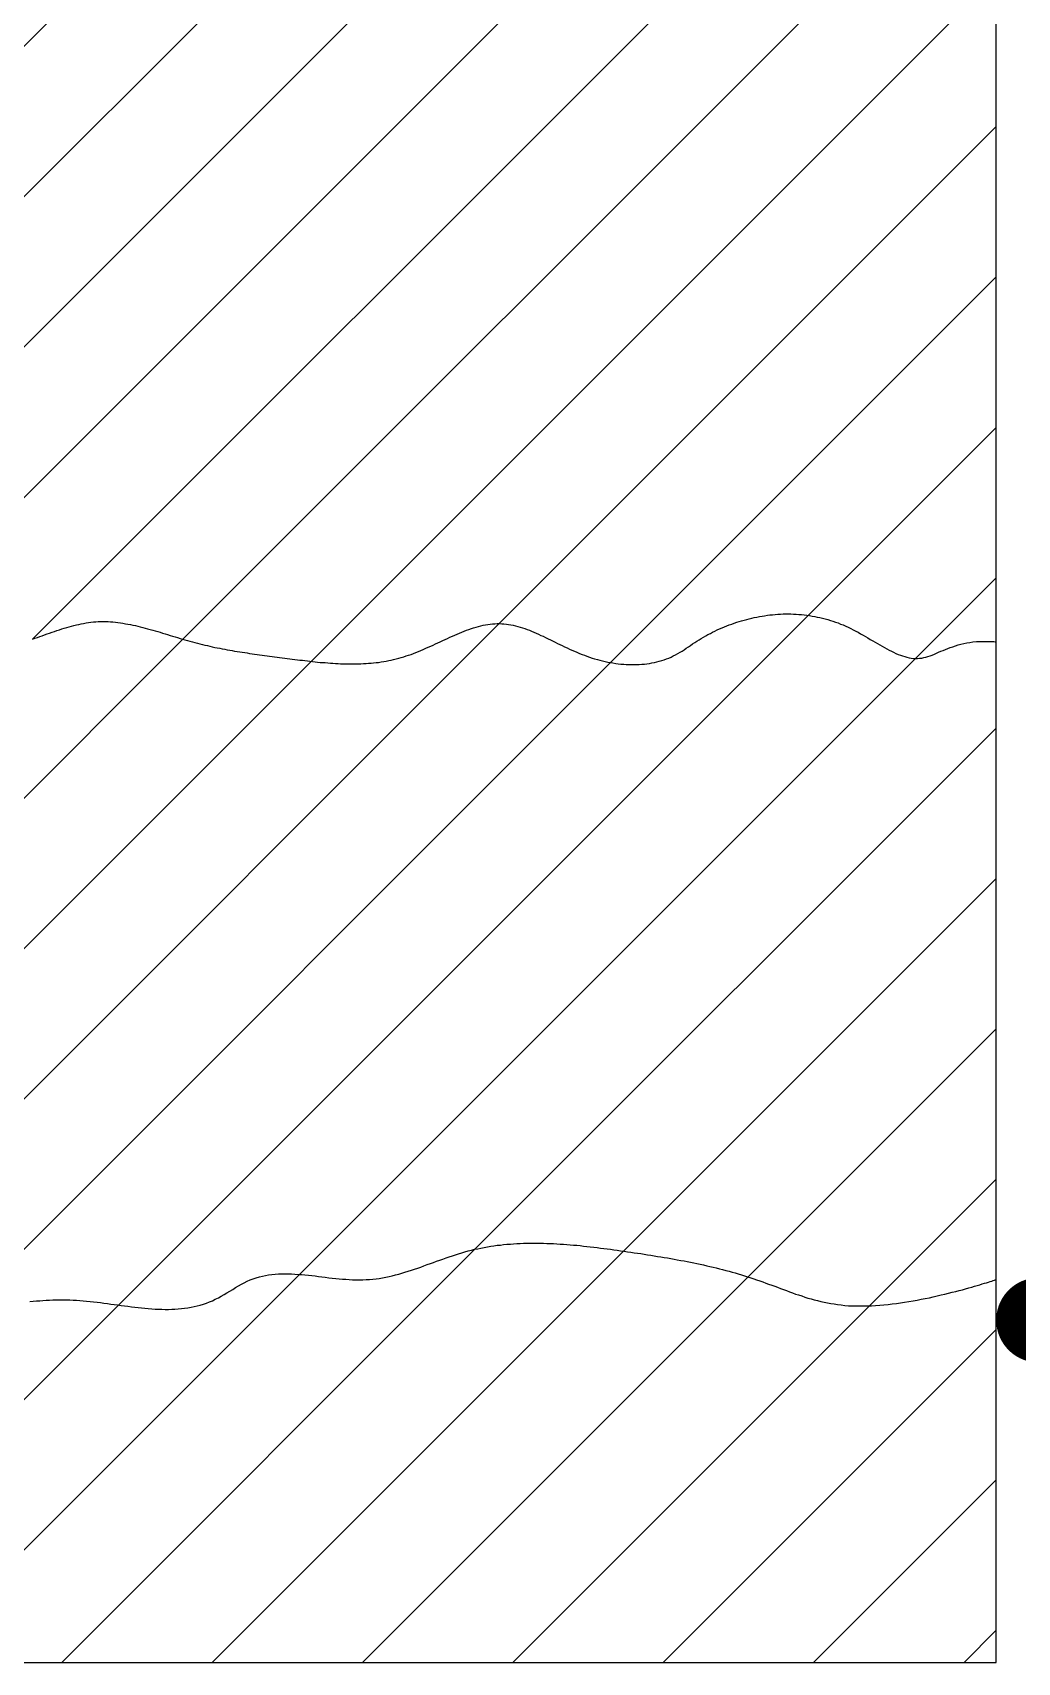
# Model space of a CAD drawing. Extents: x 443 to 1217, y -1921 to -677.
# Drawn here: x 1110.24 to 1116.4, y -1449.49 to -1439.28 of the extents above; entities that cross this region are included whole.
import ezdxf

# ---------------------------------------------------------------- set-up
doc = ezdxf.new("R2010")
doc.units = 0
doc.header["$MEASUREMENT"] = 0
doc.layers.get('0').update_dxf_attribs({"linetype": 'CONTINUOUS'})
doc.layers.add('2', color=2, linetype='CONTINUOUS')
doc.layers.add('3', color=8, linetype='CONTINUOUS')

msp = doc.modelspace()

# ---------------------------------------------------------------- linework, layer by layer
at = {"color": 0, "const_width": 0.266}
msp.add_lwpolyline([(1116.572, -1447.219, 1), (1116.503, -1447.476, 1), (1116.572, -1447.219)], format="xyb", dxfattribs=at)
at = {"layer": '2', "color": 8, "linetype": 'Continuous'}
for p, q in [((1106.57, -1442.979), (1114.522, -1435.028)), ((1108.182, -1443.251), (1116.271, -1435.162)), ((1107.468, -1443.023), (1115.269, -1435.222)), ((1109.169, -1443.206), (1116.271, -1436.104)), ((1110.235, -1443.081), (1116.271, -1437.046)), ((1111.177, -1443.082), (1116.271, -1437.988)), ((1111.98, -1443.221), (1116.271, -1438.93)), ((1113.159, -1442.984), (1116.271, -1439.871)), ((1113.856, -1443.229), (1116.271, -1440.813)), ((1115.094, -1442.933), (1116.271, -1441.755)), ((1115.766, -1443.202), (1116.271, -1442.697)), ((1108.866, -1447.276), (1113.159, -1442.984)), ((1110.773, -1447.253), (1115.094, -1442.933)), ((1107.32, -1446.939), (1111.177, -1443.082)), ((1108.095, -1447.105), (1111.98, -1443.221)), ((1109.796, -1447.289), (1113.856, -1443.229)), ((1111.907, -1447.061), (1115.766, -1443.202)), ((1113.006, -1446.904), (1116.271, -1443.639)), ((1113.936, -1446.915), (1116.271, -1444.581)), ((1114.716, -1447.078), (1116.271, -1445.523)), ((1115.473, -1447.263), (1116.271, -1446.465)), ((1110.418, -1449.492), (1113.006, -1446.904)), ((1111.36, -1449.492), (1113.936, -1446.915)), ((1109.476, -1449.492), (1111.907, -1447.061)), ((1112.302, -1449.492), (1114.716, -1447.078)), ((1108.535, -1449.492), (1110.773, -1447.253)), ((1113.244, -1449.492), (1115.473, -1447.263)), ((1114.186, -1449.492), (1116.271, -1447.406)), ((1115.128, -1449.492), (1116.271, -1448.348)), ((1116.07, -1449.492), (1116.271, -1449.29))]:
    msp.add_line(p, q, dxfattribs=at)
at = {"layer": '3', "color": 3, "linetype": 'Continuous'}
for p, q in [((1116.271, -1449.492), (1116.271, -1428.712)), ((1102.951, -1449.492), (1116.271, -1449.492))]:
    msp.add_line(p, q, dxfattribs=at)
at = {"layer": '3', "color": 3}
for p, q in [((1114.92, -1442.925), (1114.936, -1442.924)), ((1114.936, -1442.924), (1114.953, -1442.924)), ((1114.953, -1442.924), (1114.969, -1442.924)), ((1114.969, -1442.924), (1114.986, -1442.924)), ((1114.986, -1442.924), (1115.002, -1442.925)), ((1110.388, -1443.028), (1110.403, -1443.023)), ((1110.403, -1443.023), (1110.418, -1443.018)), ((1110.418, -1443.018), (1110.433, -1443.013)), ((1110.433, -1443.013), (1110.449, -1443.009)), ((1110.449, -1443.009), (1110.464, -1443.004)), ((1110.464, -1443.004), (1110.479, -1443)), ((1110.479, -1443), (1110.494, -1442.996)), ((1110.494, -1442.996), (1110.51, -1442.992)), ((1110.51, -1442.992), (1110.525, -1442.989)), ((1110.525, -1442.989), (1110.54, -1442.986)), ((1110.54, -1442.986), (1110.555, -1442.983)), ((1110.555, -1442.983), (1110.57, -1442.98)), ((1110.57, -1442.98), (1110.586, -1442.978)), ((1110.586, -1442.978), (1110.601, -1442.976)), ((1110.601, -1442.976), (1110.616, -1442.974)), ((1110.616, -1442.974), (1110.632, -1442.973)), ((1110.632, -1442.973), (1110.647, -1442.972)), ((1110.647, -1442.972), (1110.662, -1442.971)), ((1110.662, -1442.971), (1110.678, -1442.971)), ((1110.678, -1442.971), (1110.693, -1442.972)), ((1110.693, -1442.972), (1110.709, -1442.972)), ((1110.709, -1442.972), (1110.724, -1442.973)), ((1110.724, -1442.973), (1110.739, -1442.974)), ((1110.739, -1442.974), (1110.755, -1442.976)), ((1110.755, -1442.976), (1110.77, -1442.978)), ((1110.77, -1442.978), (1110.786, -1442.98)), ((1110.786, -1442.98), (1110.801, -1442.982)), ((1110.801, -1442.982), (1110.817, -1442.985)), ((1110.817, -1442.985), (1110.832, -1442.987)), ((1110.832, -1442.987), (1110.848, -1442.99)), ((1110.848, -1442.99), (1110.863, -1442.994)), ((1110.863, -1442.994), (1110.879, -1442.997)), ((1110.879, -1442.997), (1110.894, -1443.001)), ((1110.894, -1443.001), (1110.91, -1443.004)), ((1110.91, -1443.004), (1110.926, -1443.008)), ((1110.926, -1443.008), (1110.941, -1443.013)), ((1110.941, -1443.013), (1110.956, -1443.017)), ((1110.956, -1443.017), (1110.972, -1443.021)), ((1110.972, -1443.021), (1110.988, -1443.025)), ((1110.988, -1443.025), (1111.003, -1443.03)), ((1112.939, -1443.032), (1112.954, -1443.026)), ((1112.954, -1443.026), (1112.969, -1443.021)), ((1112.969, -1443.021), (1112.984, -1443.016)), ((1112.984, -1443.016), (1112.998, -1443.011)), ((1112.998, -1443.011), (1113.013, -1443.006)), ((1113.013, -1443.006), (1113.028, -1443.002)), ((1113.028, -1443.002), (1113.043, -1442.999)), ((1113.043, -1442.999), (1113.057, -1442.995)), ((1113.057, -1442.995), (1113.072, -1442.992)), ((1113.072, -1442.992), (1113.087, -1442.99)), ((1113.087, -1442.99), (1113.101, -1442.988)), ((1113.101, -1442.988), (1113.116, -1442.986)), ((1113.116, -1442.986), (1113.13, -1442.985)), ((1113.13, -1442.985), (1113.145, -1442.984)), ((1113.145, -1442.984), (1113.159, -1442.984)), ((1113.159, -1442.984), (1113.174, -1442.985)), ((1113.174, -1442.985), (1113.188, -1442.986)), ((1113.188, -1442.986), (1113.203, -1442.987)), ((1113.203, -1442.987), (1113.217, -1442.989)), ((1113.217, -1442.989), (1113.232, -1442.992)), ((1113.232, -1442.992), (1113.246, -1442.995)), ((1113.246, -1442.995), (1113.26, -1442.998)), ((1113.26, -1442.998), (1113.275, -1443.002)), ((1113.275, -1443.002), (1113.289, -1443.006)), ((1113.289, -1443.006), (1113.304, -1443.011)), ((1113.304, -1443.011), (1113.318, -1443.016)), ((1113.318, -1443.016), (1113.333, -1443.021)), ((1113.333, -1443.021), (1113.347, -1443.026)), ((1113.347, -1443.026), (1113.361, -1443.032)), ((1114.51, -1443.031), (1114.524, -1443.024)), ((1114.524, -1443.024), (1114.539, -1443.018)), ((1114.539, -1443.018), (1114.554, -1443.011)), ((1114.554, -1443.011), (1114.569, -1443.005)), ((1114.569, -1443.005), (1114.584, -1442.998)), ((1114.584, -1442.998), (1114.599, -1442.993)), ((1114.599, -1442.993), (1114.615, -1442.987)), ((1114.615, -1442.987), (1114.63, -1442.981)), ((1114.63, -1442.981), (1114.646, -1442.976)), ((1114.646, -1442.976), (1114.661, -1442.971)), ((1114.661, -1442.971), (1114.677, -1442.966)), ((1114.677, -1442.966), (1114.693, -1442.962)), ((1114.693, -1442.962), (1114.709, -1442.958)), ((1114.709, -1442.958), (1114.725, -1442.954)), ((1114.725, -1442.954), (1114.741, -1442.95)), ((1114.741, -1442.95), (1114.756, -1442.946)), ((1114.756, -1442.946), (1114.773, -1442.943)), ((1114.773, -1442.943), (1114.789, -1442.94)), ((1114.789, -1442.94), (1114.805, -1442.937)), ((1114.805, -1442.937), (1114.821, -1442.935)), ((1114.821, -1442.935), (1114.838, -1442.932)), ((1114.838, -1442.932), (1114.854, -1442.93)), ((1114.854, -1442.93), (1114.87, -1442.929)), ((1114.87, -1442.929), (1114.887, -1442.927)), ((1114.887, -1442.927), (1114.903, -1442.926)), ((1114.903, -1442.926), (1114.92, -1442.925)), ((1115.002, -1442.925), (1115.019, -1442.926)), ((1115.019, -1442.926), (1115.036, -1442.927)), ((1115.036, -1442.927), (1115.052, -1442.928)), ((1115.052, -1442.928), (1115.069, -1442.93)), ((1115.069, -1442.93), (1115.085, -1442.932)), ((1115.085, -1442.932), (1115.102, -1442.934)), ((1115.102, -1442.934), (1115.118, -1442.937)), ((1115.118, -1442.937), (1115.135, -1442.94)), ((1115.135, -1442.94), (1115.151, -1442.943)), ((1115.151, -1442.943), (1115.167, -1442.946)), ((1115.167, -1442.946), (1115.184, -1442.95)), ((1115.184, -1442.95), (1115.2, -1442.955)), ((1115.2, -1442.955), (1115.216, -1442.959)), ((1115.216, -1442.959), (1115.233, -1442.964)), ((1115.233, -1442.964), (1115.249, -1442.969)), ((1115.249, -1442.969), (1115.265, -1442.975)), ((1115.265, -1442.975), (1115.281, -1442.98)), ((1115.281, -1442.98), (1115.297, -1442.987)), ((1115.297, -1442.987), (1115.313, -1442.993)), ((1115.313, -1442.993), (1115.329, -1443)), ((1115.329, -1443), (1115.345, -1443.007)), ((1115.345, -1443.007), (1115.36, -1443.015)), ((1115.36, -1443.015), (1115.376, -1443.023)), ((1115.376, -1443.023), (1115.392, -1443.031)), ((1110.235, -1443.082), (1110.25, -1443.076)), ((1110.25, -1443.076), (1110.266, -1443.071)), ((1110.266, -1443.071), (1110.281, -1443.065)), ((1110.281, -1443.065), (1110.296, -1443.06)), ((1110.296, -1443.06), (1110.311, -1443.054)), ((1110.311, -1443.054), (1110.327, -1443.049)), ((1110.327, -1443.049), (1110.342, -1443.044)), ((1110.342, -1443.044), (1110.357, -1443.038)), ((1110.357, -1443.038), (1110.372, -1443.033)), ((1110.372, -1443.033), (1110.388, -1443.028)), ((1111.003, -1443.03), (1111.019, -1443.034)), ((1111.019, -1443.034), (1111.034, -1443.039)), ((1111.034, -1443.039), (1111.05, -1443.044)), ((1111.05, -1443.044), (1111.066, -1443.049)), ((1111.066, -1443.049), (1111.081, -1443.053)), ((1111.081, -1443.053), (1111.097, -1443.058)), ((1111.097, -1443.058), (1111.112, -1443.063)), ((1111.112, -1443.063), (1111.128, -1443.068)), ((1111.128, -1443.068), (1111.143, -1443.072)), ((1111.143, -1443.072), (1111.159, -1443.077)), ((1111.159, -1443.077), (1111.175, -1443.082)), ((1111.175, -1443.082), (1111.19, -1443.086)), ((1111.19, -1443.086), (1111.206, -1443.091)), ((1111.206, -1443.091), (1111.221, -1443.095)), ((1111.221, -1443.095), (1111.237, -1443.099)), ((1111.237, -1443.099), (1111.252, -1443.103)), ((1111.252, -1443.103), (1111.268, -1443.107)), ((1111.268, -1443.107), (1111.284, -1443.111)), ((1111.284, -1443.111), (1111.299, -1443.115)), ((1111.299, -1443.115), (1111.315, -1443.119)), ((1111.315, -1443.119), (1111.33, -1443.122)), ((1111.33, -1443.122), (1111.346, -1443.126)), ((1111.346, -1443.126), (1111.361, -1443.129)), ((1112.714, -1443.132), (1112.729, -1443.125)), ((1112.729, -1443.125), (1112.744, -1443.119)), ((1112.744, -1443.119), (1112.759, -1443.112)), ((1112.759, -1443.112), (1112.774, -1443.105)), ((1112.774, -1443.105), (1112.789, -1443.098)), ((1112.789, -1443.098), (1112.805, -1443.091)), ((1112.805, -1443.091), (1112.82, -1443.084)), ((1112.82, -1443.084), (1112.835, -1443.077)), ((1112.835, -1443.077), (1112.85, -1443.07)), ((1112.85, -1443.07), (1112.865, -1443.063)), ((1112.865, -1443.063), (1112.88, -1443.056)), ((1112.88, -1443.056), (1112.895, -1443.05)), ((1112.895, -1443.05), (1112.91, -1443.044)), ((1112.91, -1443.044), (1112.925, -1443.038)), ((1112.925, -1443.038), (1112.939, -1443.032)), ((1113.361, -1443.032), (1113.376, -1443.038)), ((1113.376, -1443.038), (1113.39, -1443.044)), ((1113.39, -1443.044), (1113.405, -1443.051)), ((1113.405, -1443.051), (1113.42, -1443.058)), ((1113.42, -1443.058), (1113.434, -1443.064)), ((1113.434, -1443.064), (1113.449, -1443.071)), ((1113.449, -1443.071), (1113.464, -1443.079)), ((1113.464, -1443.079), (1113.479, -1443.086)), ((1113.479, -1443.086), (1113.493, -1443.093)), ((1113.493, -1443.093), (1113.508, -1443.1)), ((1113.508, -1443.1), (1113.523, -1443.108)), ((1113.523, -1443.108), (1113.538, -1443.115)), ((1113.538, -1443.115), (1113.553, -1443.122)), ((1113.553, -1443.122), (1113.568, -1443.129)), ((1114.344, -1443.13), (1114.357, -1443.121)), ((1114.357, -1443.121), (1114.37, -1443.112)), ((1114.37, -1443.112), (1114.383, -1443.103)), ((1114.383, -1443.103), (1114.397, -1443.094)), ((1114.397, -1443.094), (1114.41, -1443.086)), ((1114.41, -1443.086), (1114.424, -1443.077)), ((1114.424, -1443.077), (1114.438, -1443.069)), ((1114.438, -1443.069), (1114.452, -1443.061)), ((1114.452, -1443.061), (1114.466, -1443.053)), ((1114.466, -1443.053), (1114.481, -1443.046)), ((1114.481, -1443.046), (1114.495, -1443.038)), ((1114.495, -1443.038), (1114.51, -1443.031)), ((1115.392, -1443.031), (1115.407, -1443.039)), ((1115.407, -1443.039), (1115.422, -1443.048)), ((1115.422, -1443.048), (1115.438, -1443.056)), ((1115.438, -1443.056), (1115.453, -1443.065)), ((1115.453, -1443.065), (1115.468, -1443.074)), ((1115.468, -1443.074), (1115.483, -1443.083)), ((1115.483, -1443.083), (1115.498, -1443.092)), ((1115.498, -1443.092), (1115.513, -1443.101)), ((1115.513, -1443.101), (1115.528, -1443.109)), ((1115.528, -1443.109), (1115.543, -1443.118)), ((1115.543, -1443.118), (1115.557, -1443.126)), ((1115.557, -1443.126), (1115.572, -1443.135)), ((1115.984, -1443.134), (1116, -1443.129)), ((1116, -1443.129), (1116.016, -1443.123)), ((1116.016, -1443.123), (1116.033, -1443.118)), ((1116.033, -1443.118), (1116.05, -1443.113)), ((1116.05, -1443.113), (1116.068, -1443.109)), ((1116.068, -1443.109), (1116.087, -1443.105)), ((1116.087, -1443.105), (1116.106, -1443.102)), ((1116.106, -1443.102), (1116.126, -1443.099)), ((1116.126, -1443.099), (1116.147, -1443.097)), ((1116.147, -1443.097), (1116.167, -1443.096)), ((1116.167, -1443.096), (1116.188, -1443.096)), ((1116.188, -1443.096), (1116.208, -1443.096)), ((1116.208, -1443.096), (1116.226, -1443.096)), ((1116.226, -1443.096), (1116.243, -1443.097)), ((1116.243, -1443.097), (1116.256, -1443.097)), ((1116.256, -1443.097), (1116.266, -1443.098)), ((1116.266, -1443.098), (1116.271, -1443.098)), ((1111.361, -1443.129), (1111.377, -1443.133)), ((1111.377, -1443.133), (1111.392, -1443.136)), ((1111.392, -1443.136), (1111.408, -1443.139)), ((1111.408, -1443.139), (1111.423, -1443.142)), ((1111.423, -1443.142), (1111.439, -1443.145)), ((1111.439, -1443.145), (1111.455, -1443.148)), ((1111.455, -1443.148), (1111.47, -1443.151)), ((1111.47, -1443.151), (1111.486, -1443.153)), ((1111.486, -1443.153), (1111.501, -1443.156)), ((1111.501, -1443.156), (1111.517, -1443.159)), ((1111.517, -1443.159), (1111.533, -1443.161)), ((1111.533, -1443.161), (1111.548, -1443.164)), ((1111.548, -1443.164), (1111.564, -1443.166)), ((1111.564, -1443.166), (1111.579, -1443.168)), ((1111.579, -1443.168), (1111.595, -1443.171)), ((1111.595, -1443.171), (1111.61, -1443.173)), ((1111.61, -1443.173), (1111.626, -1443.175)), ((1111.626, -1443.175), (1111.642, -1443.178)), ((1111.642, -1443.178), (1111.657, -1443.18)), ((1111.657, -1443.18), (1111.673, -1443.182)), ((1111.673, -1443.182), (1111.689, -1443.184)), ((1111.689, -1443.184), (1111.704, -1443.186)), ((1111.704, -1443.186), (1111.72, -1443.188)), ((1111.72, -1443.188), (1111.736, -1443.19)), ((1111.736, -1443.19), (1111.751, -1443.192)), ((1111.751, -1443.192), (1111.767, -1443.194)), ((1111.767, -1443.194), (1111.783, -1443.196)), ((1111.783, -1443.196), (1111.799, -1443.198)), ((1111.799, -1443.198), (1111.815, -1443.2)), ((1111.815, -1443.2), (1111.83, -1443.202)), ((1111.83, -1443.202), (1111.846, -1443.204)), ((1111.846, -1443.204), (1111.862, -1443.207)), ((1111.862, -1443.207), (1111.878, -1443.209)), ((1111.878, -1443.209), (1111.894, -1443.211)), ((1111.894, -1443.211), (1111.91, -1443.213)), ((1111.91, -1443.213), (1111.926, -1443.214)), ((1111.926, -1443.214), (1111.941, -1443.216)), ((1111.941, -1443.216), (1111.957, -1443.218)), ((1111.957, -1443.218), (1111.973, -1443.22)), ((1111.973, -1443.22), (1111.989, -1443.222)), ((1111.989, -1443.222), (1112.005, -1443.224)), ((1112.005, -1443.224), (1112.021, -1443.225)), ((1112.021, -1443.225), (1112.037, -1443.227)), ((1112.037, -1443.227), (1112.053, -1443.228)), ((1112.053, -1443.228), (1112.069, -1443.229)), ((1112.069, -1443.229), (1112.085, -1443.231)), ((1112.085, -1443.231), (1112.101, -1443.232)), ((1112.356, -1443.232), (1112.371, -1443.23)), ((1112.371, -1443.23), (1112.387, -1443.229)), ((1112.387, -1443.229), (1112.403, -1443.227)), ((1112.403, -1443.227), (1112.419, -1443.224)), ((1112.419, -1443.224), (1112.435, -1443.222)), ((1112.435, -1443.222), (1112.45, -1443.219)), ((1112.45, -1443.219), (1112.466, -1443.216)), ((1112.466, -1443.216), (1112.482, -1443.213)), ((1112.482, -1443.213), (1112.497, -1443.209)), ((1112.497, -1443.209), (1112.513, -1443.205)), ((1112.513, -1443.205), (1112.529, -1443.201)), ((1112.529, -1443.201), (1112.544, -1443.197)), ((1112.544, -1443.197), (1112.56, -1443.192)), ((1112.56, -1443.192), (1112.575, -1443.187)), ((1112.575, -1443.187), (1112.591, -1443.182)), ((1112.591, -1443.182), (1112.606, -1443.177)), ((1112.606, -1443.177), (1112.622, -1443.171)), ((1112.622, -1443.171), (1112.637, -1443.165)), ((1112.637, -1443.165), (1112.652, -1443.159)), ((1112.652, -1443.159), (1112.668, -1443.152)), ((1112.668, -1443.152), (1112.683, -1443.146)), ((1112.683, -1443.146), (1112.698, -1443.139)), ((1112.698, -1443.139), (1112.714, -1443.132)), ((1113.568, -1443.129), (1113.584, -1443.137)), ((1113.584, -1443.137), (1113.599, -1443.144)), ((1113.599, -1443.144), (1113.614, -1443.151)), ((1113.614, -1443.151), (1113.63, -1443.158)), ((1113.63, -1443.158), (1113.645, -1443.164)), ((1113.645, -1443.164), (1113.661, -1443.171)), ((1113.661, -1443.171), (1113.677, -1443.177)), ((1113.677, -1443.177), (1113.692, -1443.183)), ((1113.692, -1443.183), (1113.708, -1443.189)), ((1113.708, -1443.189), (1113.724, -1443.195)), ((1113.724, -1443.195), (1113.74, -1443.2)), ((1113.74, -1443.2), (1113.756, -1443.205)), ((1113.756, -1443.205), (1113.773, -1443.21)), ((1113.773, -1443.21), (1113.789, -1443.214)), ((1113.789, -1443.214), (1113.805, -1443.218)), ((1113.805, -1443.218), (1113.822, -1443.222)), ((1113.822, -1443.222), (1113.838, -1443.225)), ((1113.838, -1443.225), (1113.855, -1443.229)), ((1113.855, -1443.229), (1113.871, -1443.231)), ((1114.115, -1443.231), (1114.131, -1443.228)), ((1114.131, -1443.228), (1114.146, -1443.224)), ((1114.146, -1443.224), (1114.161, -1443.22)), ((1114.161, -1443.22), (1114.176, -1443.216)), ((1114.176, -1443.216), (1114.191, -1443.211)), ((1114.191, -1443.211), (1114.206, -1443.206)), ((1114.206, -1443.206), (1114.221, -1443.2)), ((1114.221, -1443.2), (1114.235, -1443.194)), ((1114.235, -1443.194), (1114.249, -1443.187)), ((1114.249, -1443.187), (1114.263, -1443.18)), ((1114.263, -1443.18), (1114.277, -1443.172)), ((1114.277, -1443.172), (1114.291, -1443.164)), ((1114.291, -1443.164), (1114.304, -1443.156)), ((1114.304, -1443.156), (1114.317, -1443.148)), ((1114.317, -1443.148), (1114.33, -1443.139)), ((1114.33, -1443.139), (1114.344, -1443.13)), ((1115.572, -1443.135), (1115.586, -1443.142)), ((1115.586, -1443.142), (1115.601, -1443.15)), ((1115.601, -1443.15), (1115.615, -1443.157)), ((1115.615, -1443.157), (1115.629, -1443.164)), ((1115.629, -1443.164), (1115.643, -1443.171)), ((1115.643, -1443.171), (1115.657, -1443.177)), ((1115.657, -1443.177), (1115.671, -1443.182)), ((1115.671, -1443.182), (1115.685, -1443.187)), ((1115.685, -1443.187), (1115.699, -1443.191)), ((1115.699, -1443.191), (1115.712, -1443.195)), ((1115.712, -1443.195), (1115.726, -1443.198)), ((1115.726, -1443.198), (1115.739, -1443.2)), ((1115.739, -1443.2), (1115.753, -1443.202)), ((1115.753, -1443.202), (1115.766, -1443.203)), ((1115.766, -1443.203), (1115.779, -1443.202)), ((1115.779, -1443.202), (1115.792, -1443.201)), ((1115.792, -1443.201), (1115.805, -1443.2)), ((1115.805, -1443.2), (1115.818, -1443.197)), ((1115.818, -1443.197), (1115.831, -1443.194)), ((1115.831, -1443.194), (1115.844, -1443.19)), ((1115.844, -1443.19), (1115.857, -1443.186)), ((1115.857, -1443.186), (1115.87, -1443.181)), ((1115.87, -1443.181), (1115.884, -1443.176)), ((1115.884, -1443.176), (1115.897, -1443.17)), ((1115.897, -1443.17), (1115.911, -1443.164)), ((1115.911, -1443.164), (1115.925, -1443.158)), ((1115.925, -1443.158), (1115.939, -1443.152)), ((1115.939, -1443.152), (1115.954, -1443.146)), ((1115.954, -1443.146), (1115.969, -1443.14)), ((1115.969, -1443.14), (1115.984, -1443.134)), ((1112.101, -1443.232), (1112.117, -1443.233)), ((1112.117, -1443.233), (1112.133, -1443.234)), ((1112.133, -1443.234), (1112.149, -1443.235)), ((1112.149, -1443.235), (1112.165, -1443.236)), ((1112.165, -1443.236), (1112.181, -1443.236)), ((1112.181, -1443.236), (1112.197, -1443.237)), ((1112.197, -1443.237), (1112.213, -1443.237)), ((1112.213, -1443.237), (1112.229, -1443.237)), ((1112.229, -1443.237), (1112.244, -1443.237)), ((1112.244, -1443.237), (1112.26, -1443.237)), ((1112.26, -1443.237), (1112.276, -1443.236)), ((1112.276, -1443.236), (1112.292, -1443.236)), ((1112.292, -1443.236), (1112.308, -1443.235)), ((1112.308, -1443.235), (1112.324, -1443.234)), ((1112.324, -1443.234), (1112.34, -1443.233)), ((1112.34, -1443.233), (1112.356, -1443.232)), ((1113.871, -1443.231), (1113.888, -1443.234)), ((1113.888, -1443.234), (1113.904, -1443.236)), ((1113.904, -1443.236), (1113.921, -1443.238)), ((1113.921, -1443.238), (1113.938, -1443.239)), ((1113.938, -1443.239), (1113.954, -1443.24)), ((1113.954, -1443.24), (1113.97, -1443.241)), ((1113.97, -1443.241), (1113.987, -1443.241)), ((1113.987, -1443.241), (1114.003, -1443.241)), ((1114.003, -1443.241), (1114.019, -1443.241)), ((1114.019, -1443.241), (1114.036, -1443.24)), ((1114.036, -1443.24), (1114.052, -1443.239)), ((1114.052, -1443.239), (1114.068, -1443.238)), ((1114.068, -1443.238), (1114.084, -1443.236)), ((1114.084, -1443.236), (1114.1, -1443.234)), ((1114.1, -1443.234), (1114.115, -1443.231)), ((1112.984, -1446.909), (1113.004, -1446.904)), ((1113.004, -1446.904), (1113.024, -1446.9)), ((1113.024, -1446.9), (1113.044, -1446.896)), ((1113.044, -1446.896), (1113.064, -1446.892)), ((1113.064, -1446.892), (1113.085, -1446.888)), ((1113.085, -1446.888), (1113.105, -1446.885)), ((1113.105, -1446.885), (1113.125, -1446.882)), ((1113.125, -1446.882), (1113.146, -1446.879)), ((1113.146, -1446.879), (1113.166, -1446.877)), ((1113.166, -1446.877), (1113.186, -1446.874)), ((1113.186, -1446.874), (1113.207, -1446.872)), ((1113.207, -1446.872), (1113.228, -1446.871)), ((1113.228, -1446.871), (1113.248, -1446.869)), ((1113.248, -1446.869), (1113.269, -1446.868)), ((1113.269, -1446.868), (1113.289, -1446.867)), ((1113.289, -1446.867), (1113.31, -1446.866)), ((1113.31, -1446.866), (1113.331, -1446.866)), ((1113.331, -1446.866), (1113.351, -1446.865)), ((1113.351, -1446.865), (1113.372, -1446.865)), ((1113.372, -1446.865), (1113.393, -1446.865)), ((1113.393, -1446.865), (1113.414, -1446.866)), ((1113.414, -1446.866), (1113.435, -1446.866)), ((1113.435, -1446.866), (1113.456, -1446.867)), ((1113.456, -1446.867), (1113.477, -1446.867)), ((1113.477, -1446.867), (1113.498, -1446.868)), ((1113.498, -1446.868), (1113.519, -1446.87)), ((1113.519, -1446.87), (1113.54, -1446.871)), ((1113.54, -1446.871), (1113.56, -1446.872)), ((1113.56, -1446.872), (1113.581, -1446.874)), ((1113.581, -1446.874), (1113.602, -1446.876)), ((1113.602, -1446.876), (1113.623, -1446.877)), ((1113.623, -1446.877), (1113.645, -1446.879)), ((1113.645, -1446.879), (1113.666, -1446.881)), ((1113.666, -1446.881), (1113.687, -1446.884)), ((1113.687, -1446.884), (1113.708, -1446.886)), ((1113.708, -1446.886), (1113.729, -1446.888)), ((1113.729, -1446.888), (1113.75, -1446.891)), ((1113.75, -1446.891), (1113.771, -1446.893)), ((1113.771, -1446.893), (1113.792, -1446.896)), ((1113.792, -1446.896), (1113.813, -1446.899)), ((1113.813, -1446.899), (1113.834, -1446.901)), ((1113.834, -1446.901), (1113.855, -1446.904)), ((1113.855, -1446.904), (1113.876, -1446.907)), ((1112.668, -1447.015), (1112.687, -1447.008)), ((1112.687, -1447.008), (1112.707, -1447)), ((1112.707, -1447), (1112.727, -1446.993)), ((1112.727, -1446.993), (1112.746, -1446.986)), ((1112.746, -1446.986), (1112.766, -1446.979)), ((1112.766, -1446.979), (1112.786, -1446.972)), ((1112.786, -1446.972), (1112.805, -1446.965)), ((1112.805, -1446.965), (1112.825, -1446.958)), ((1112.825, -1446.958), (1112.845, -1446.951)), ((1112.845, -1446.951), (1112.865, -1446.944)), ((1112.865, -1446.944), (1112.884, -1446.938)), ((1112.884, -1446.938), (1112.904, -1446.932)), ((1112.904, -1446.932), (1112.924, -1446.926)), ((1112.924, -1446.926), (1112.944, -1446.92)), ((1112.944, -1446.92), (1112.964, -1446.914)), ((1112.964, -1446.914), (1112.984, -1446.909)), ((1113.876, -1446.907), (1113.898, -1446.91)), ((1113.898, -1446.91), (1113.919, -1446.913)), ((1113.919, -1446.913), (1113.94, -1446.916)), ((1113.94, -1446.916), (1113.961, -1446.919)), ((1113.961, -1446.919), (1113.982, -1446.922)), ((1113.982, -1446.922), (1114.003, -1446.925)), ((1114.003, -1446.925), (1114.024, -1446.928)), ((1114.024, -1446.928), (1114.045, -1446.931)), ((1114.045, -1446.931), (1114.066, -1446.934)), ((1114.066, -1446.934), (1114.087, -1446.938)), ((1114.087, -1446.938), (1114.108, -1446.941)), ((1114.108, -1446.941), (1114.129, -1446.944)), ((1114.129, -1446.944), (1114.15, -1446.948)), ((1114.15, -1446.948), (1114.17, -1446.951)), ((1114.17, -1446.951), (1114.191, -1446.955)), ((1114.191, -1446.955), (1114.212, -1446.958)), ((1114.212, -1446.958), (1114.233, -1446.962)), ((1114.233, -1446.962), (1114.254, -1446.965)), ((1114.254, -1446.965), (1114.274, -1446.969)), ((1114.274, -1446.969), (1114.295, -1446.973)), ((1114.295, -1446.973), (1114.316, -1446.977)), ((1114.316, -1446.977), (1114.336, -1446.981)), ((1114.336, -1446.981), (1114.356, -1446.985)), ((1114.356, -1446.985), (1114.377, -1446.989)), ((1114.377, -1446.989), (1114.397, -1446.993)), ((1114.397, -1446.993), (1114.418, -1446.998)), ((1114.418, -1446.998), (1114.438, -1447.002)), ((1114.438, -1447.002), (1114.458, -1447.007)), ((1114.458, -1447.007), (1114.478, -1447.011)), ((1111.561, -1447.113), (1111.58, -1447.104)), ((1111.58, -1447.104), (1111.598, -1447.096)), ((1111.598, -1447.096), (1111.617, -1447.089)), ((1111.617, -1447.089), (1111.636, -1447.082)), ((1111.636, -1447.082), (1111.656, -1447.076)), ((1111.656, -1447.076), (1111.675, -1447.072)), ((1111.675, -1447.072), (1111.695, -1447.067)), ((1111.695, -1447.067), (1111.714, -1447.064)), ((1111.714, -1447.064), (1111.734, -1447.062)), ((1111.734, -1447.062), (1111.754, -1447.06)), ((1111.754, -1447.06), (1111.775, -1447.058)), ((1111.775, -1447.058), (1111.795, -1447.058)), ((1111.795, -1447.058), (1111.816, -1447.057)), ((1111.816, -1447.057), (1111.836, -1447.057)), ((1111.836, -1447.057), (1111.857, -1447.058)), ((1111.857, -1447.058), (1111.878, -1447.059)), ((1111.878, -1447.059), (1111.899, -1447.061)), ((1111.899, -1447.061), (1111.92, -1447.062)), ((1111.92, -1447.062), (1111.941, -1447.064)), ((1111.941, -1447.064), (1111.963, -1447.066)), ((1111.963, -1447.066), (1111.984, -1447.069)), ((1111.984, -1447.069), (1112.005, -1447.071)), ((1112.005, -1447.071), (1112.027, -1447.074)), ((1112.027, -1447.074), (1112.048, -1447.076)), ((1112.048, -1447.076), (1112.069, -1447.079)), ((1112.069, -1447.079), (1112.091, -1447.082)), ((1112.091, -1447.082), (1112.112, -1447.084)), ((1112.112, -1447.084), (1112.134, -1447.086)), ((1112.134, -1447.086), (1112.155, -1447.089)), ((1112.155, -1447.089), (1112.176, -1447.091)), ((1112.176, -1447.091), (1112.198, -1447.092)), ((1112.198, -1447.092), (1112.219, -1447.094)), ((1112.219, -1447.094), (1112.24, -1447.095)), ((1112.24, -1447.095), (1112.262, -1447.095)), ((1112.262, -1447.095), (1112.283, -1447.096)), ((1112.283, -1447.096), (1112.304, -1447.095)), ((1112.304, -1447.095), (1112.325, -1447.094)), ((1112.325, -1447.094), (1112.345, -1447.093)), ((1112.345, -1447.093), (1112.366, -1447.091)), ((1112.366, -1447.091), (1112.387, -1447.089)), ((1112.387, -1447.089), (1112.407, -1447.086)), ((1112.407, -1447.086), (1112.428, -1447.082)), ((1112.428, -1447.082), (1112.448, -1447.078)), ((1112.448, -1447.078), (1112.468, -1447.074)), ((1112.468, -1447.074), (1112.488, -1447.07)), ((1112.488, -1447.07), (1112.509, -1447.064)), ((1112.509, -1447.064), (1112.529, -1447.059)), ((1112.529, -1447.059), (1112.548, -1447.053)), ((1112.548, -1447.053), (1112.568, -1447.048)), ((1112.568, -1447.048), (1112.588, -1447.041)), ((1112.588, -1447.041), (1112.608, -1447.035)), ((1112.608, -1447.035), (1112.628, -1447.028)), ((1112.628, -1447.028), (1112.648, -1447.022)), ((1112.648, -1447.022), (1112.668, -1447.015)), ((1114.478, -1447.011), (1114.498, -1447.016)), ((1114.498, -1447.016), (1114.518, -1447.021)), ((1114.518, -1447.021), (1114.538, -1447.026)), ((1114.538, -1447.026), (1114.558, -1447.031)), ((1114.558, -1447.031), (1114.578, -1447.036)), ((1114.578, -1447.036), (1114.598, -1447.041)), ((1114.598, -1447.041), (1114.617, -1447.047)), ((1114.617, -1447.047), (1114.637, -1447.052)), ((1114.637, -1447.052), (1114.656, -1447.058)), ((1114.656, -1447.058), (1114.676, -1447.064)), ((1114.676, -1447.064), (1114.695, -1447.07)), ((1114.695, -1447.07), (1114.714, -1447.076)), ((1114.714, -1447.076), (1114.734, -1447.082)), ((1114.734, -1447.082), (1114.753, -1447.088)), ((1114.753, -1447.088), (1114.771, -1447.095)), ((1114.771, -1447.095), (1114.79, -1447.101)), ((1114.79, -1447.101), (1114.809, -1447.108)), ((1114.809, -1447.108), (1114.828, -1447.115)), ((1116.211, -1447.113), (1116.223, -1447.109)), ((1116.223, -1447.109), (1116.234, -1447.106)), ((1116.234, -1447.106), (1116.244, -1447.103)), ((1116.244, -1447.103), (1116.253, -1447.1)), ((1116.253, -1447.1), (1116.26, -1447.098)), ((1116.26, -1447.098), (1116.266, -1447.096)), ((1116.266, -1447.096), (1116.271, -1447.094)), ((1111.38, -1447.217), (1111.399, -1447.208)), ((1111.399, -1447.208), (1111.417, -1447.198)), ((1111.417, -1447.198), (1111.435, -1447.187)), ((1111.435, -1447.187), (1111.453, -1447.177)), ((1111.453, -1447.177), (1111.471, -1447.166)), ((1111.471, -1447.166), (1111.489, -1447.155)), ((1111.489, -1447.155), (1111.507, -1447.144)), ((1111.507, -1447.144), (1111.525, -1447.133)), ((1111.525, -1447.133), (1111.543, -1447.123)), ((1111.543, -1447.123), (1111.561, -1447.113)), ((1114.828, -1447.115), (1114.846, -1447.122)), ((1114.846, -1447.122), (1114.865, -1447.129)), ((1114.865, -1447.129), (1114.884, -1447.135)), ((1114.884, -1447.135), (1114.902, -1447.142)), ((1114.902, -1447.142), (1114.921, -1447.149)), ((1114.921, -1447.149), (1114.94, -1447.156)), ((1114.94, -1447.156), (1114.958, -1447.163)), ((1114.958, -1447.163), (1114.977, -1447.17)), ((1114.977, -1447.17), (1114.996, -1447.177)), ((1114.996, -1447.177), (1115.015, -1447.184)), ((1115.015, -1447.184), (1115.034, -1447.19)), ((1115.034, -1447.19), (1115.053, -1447.196)), ((1115.053, -1447.196), (1115.073, -1447.203)), ((1115.073, -1447.203), (1115.092, -1447.209)), ((1115.092, -1447.209), (1115.112, -1447.214)), ((1115.802, -1447.217), (1115.827, -1447.212)), ((1115.827, -1447.212), (1115.853, -1447.207)), ((1115.853, -1447.207), (1115.877, -1447.201)), ((1115.877, -1447.201), (1115.902, -1447.196)), ((1115.902, -1447.196), (1115.926, -1447.19)), ((1115.926, -1447.19), (1115.95, -1447.185)), ((1115.95, -1447.185), (1115.973, -1447.179)), ((1115.973, -1447.179), (1115.995, -1447.173)), ((1115.995, -1447.173), (1116.018, -1447.168)), ((1116.018, -1447.168), (1116.039, -1447.162)), ((1116.039, -1447.162), (1116.06, -1447.157)), ((1116.06, -1447.157), (1116.08, -1447.151)), ((1116.08, -1447.151), (1116.1, -1447.146)), ((1116.1, -1447.146), (1116.118, -1447.141)), ((1116.118, -1447.141), (1116.136, -1447.135)), ((1116.136, -1447.135), (1116.153, -1447.13)), ((1116.153, -1447.13), (1116.169, -1447.126)), ((1116.169, -1447.126), (1116.184, -1447.121)), ((1116.184, -1447.121), (1116.198, -1447.117)), ((1116.198, -1447.117), (1116.211, -1447.113)), ((1110.218, -1447.231), (1110.238, -1447.229)), ((1110.238, -1447.229), (1110.259, -1447.227)), ((1110.259, -1447.227), (1110.28, -1447.226)), ((1110.28, -1447.226), (1110.3, -1447.224)), ((1110.3, -1447.224), (1110.321, -1447.223)), ((1110.321, -1447.223), (1110.342, -1447.222)), ((1110.342, -1447.222), (1110.363, -1447.221)), ((1110.363, -1447.221), (1110.384, -1447.22)), ((1110.384, -1447.22), (1110.405, -1447.22)), ((1110.405, -1447.22), (1110.426, -1447.22)), ((1110.426, -1447.22), (1110.447, -1447.22)), ((1110.447, -1447.22), (1110.468, -1447.221)), ((1110.468, -1447.221), (1110.489, -1447.222)), ((1110.489, -1447.222), (1110.511, -1447.223)), ((1110.511, -1447.223), (1110.532, -1447.225)), ((1110.532, -1447.225), (1110.553, -1447.226)), ((1110.553, -1447.226), (1110.574, -1447.228)), ((1110.574, -1447.228), (1110.596, -1447.23)), ((1110.596, -1447.23), (1110.617, -1447.233)), ((1110.617, -1447.233), (1110.639, -1447.235)), ((1110.639, -1447.235), (1110.661, -1447.238)), ((1110.661, -1447.238), (1110.682, -1447.241)), ((1110.682, -1447.241), (1110.704, -1447.244)), ((1110.704, -1447.244), (1110.725, -1447.247)), ((1110.725, -1447.247), (1110.747, -1447.25)), ((1110.747, -1447.25), (1110.768, -1447.252)), ((1110.768, -1447.252), (1110.79, -1447.255)), ((1110.79, -1447.255), (1110.811, -1447.258)), ((1110.811, -1447.258), (1110.833, -1447.261)), ((1110.833, -1447.261), (1110.854, -1447.264)), ((1110.854, -1447.264), (1110.876, -1447.266)), ((1110.876, -1447.266), (1110.897, -1447.269)), ((1110.897, -1447.269), (1110.918, -1447.271)), ((1110.918, -1447.271), (1110.939, -1447.273)), ((1110.939, -1447.273), (1110.96, -1447.275)), ((1110.96, -1447.275), (1110.982, -1447.276)), ((1110.982, -1447.276), (1111.003, -1447.278)), ((1111.003, -1447.278), (1111.024, -1447.279)), ((1111.024, -1447.279), (1111.045, -1447.279)), ((1111.045, -1447.279), (1111.065, -1447.28)), ((1111.065, -1447.28), (1111.086, -1447.28)), ((1111.086, -1447.28), (1111.107, -1447.279)), ((1111.107, -1447.279), (1111.127, -1447.279)), ((1111.127, -1447.279), (1111.147, -1447.277)), ((1111.147, -1447.277), (1111.168, -1447.275)), ((1111.168, -1447.275), (1111.188, -1447.273)), ((1111.188, -1447.273), (1111.208, -1447.27)), ((1111.208, -1447.27), (1111.228, -1447.267)), ((1111.228, -1447.267), (1111.247, -1447.263)), ((1111.247, -1447.263), (1111.267, -1447.258)), ((1111.267, -1447.258), (1111.286, -1447.253)), ((1111.286, -1447.253), (1111.305, -1447.248)), ((1111.305, -1447.248), (1111.325, -1447.241)), ((1111.325, -1447.241), (1111.343, -1447.234)), ((1111.343, -1447.234), (1111.362, -1447.226)), ((1111.362, -1447.226), (1111.38, -1447.217)), ((1115.112, -1447.214), (1115.132, -1447.22)), ((1115.132, -1447.22), (1115.152, -1447.225)), ((1115.152, -1447.225), (1115.172, -1447.23)), ((1115.172, -1447.23), (1115.193, -1447.235)), ((1115.193, -1447.235), (1115.214, -1447.239)), ((1115.214, -1447.239), (1115.235, -1447.243)), ((1115.235, -1447.243), (1115.256, -1447.246)), ((1115.256, -1447.246), (1115.278, -1447.25)), ((1115.278, -1447.25), (1115.3, -1447.252)), ((1115.3, -1447.252), (1115.323, -1447.255)), ((1115.323, -1447.255), (1115.346, -1447.257)), ((1115.346, -1447.257), (1115.369, -1447.258)), ((1115.369, -1447.258), (1115.392, -1447.259)), ((1115.392, -1447.259), (1115.417, -1447.259)), ((1115.417, -1447.259), (1115.441, -1447.259)), ((1115.441, -1447.259), (1115.466, -1447.259)), ((1115.466, -1447.259), (1115.491, -1447.258)), ((1115.491, -1447.258), (1115.516, -1447.256)), ((1115.516, -1447.256), (1115.542, -1447.254)), ((1115.542, -1447.254), (1115.568, -1447.252)), ((1115.568, -1447.252), (1115.594, -1447.249)), ((1115.594, -1447.249), (1115.62, -1447.246)), ((1115.62, -1447.246), (1115.646, -1447.243)), ((1115.646, -1447.243), (1115.672, -1447.239)), ((1115.672, -1447.239), (1115.698, -1447.235)), ((1115.698, -1447.235), (1115.725, -1447.231)), ((1115.725, -1447.231), (1115.751, -1447.227)), ((1115.751, -1447.227), (1115.776, -1447.222)), ((1115.776, -1447.222), (1115.802, -1447.217))]:
    msp.add_line(p, q, dxfattribs=at)

doc.saveas('drawing.dxf')
